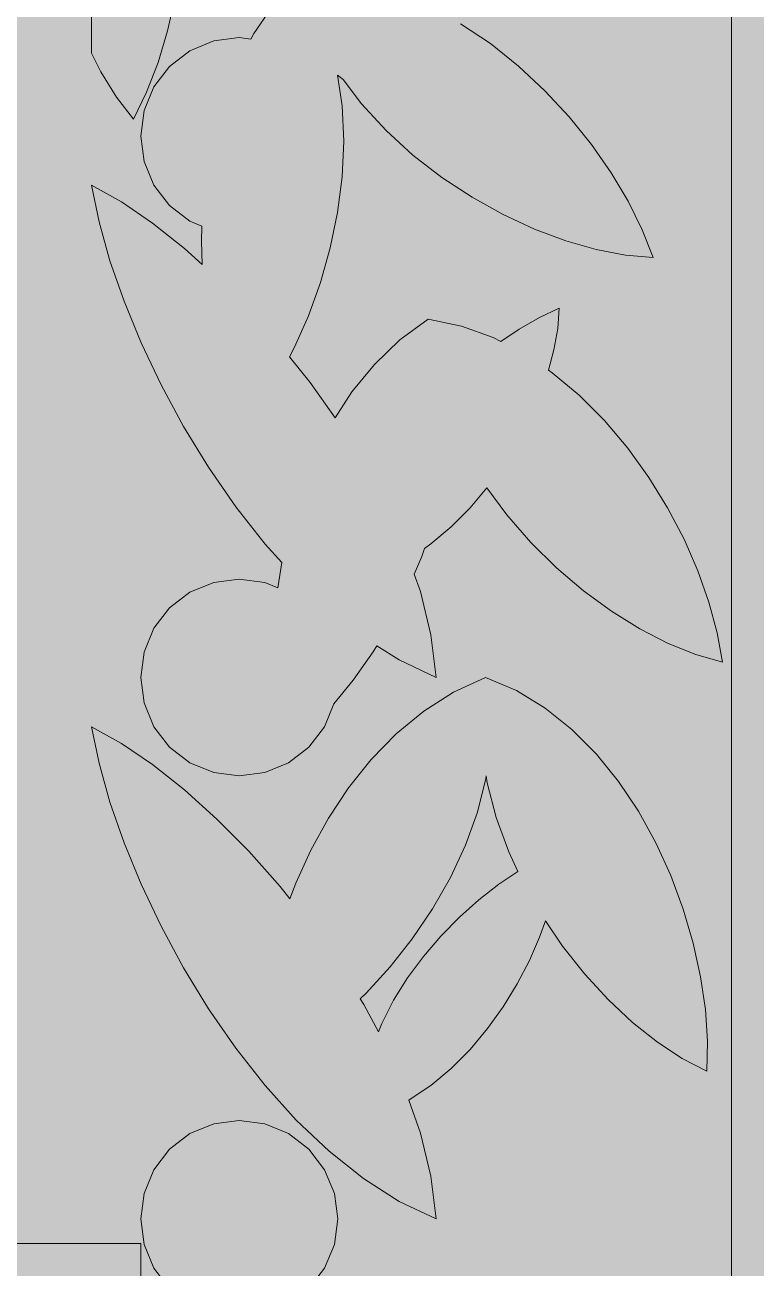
# Model space of a CAD drawing. Header units: millimetres. Extents: x -2000 to 16000, y -1200 to 12411.
# Drawn here: x 12997 to 13450, y 4458 to 5229 of the extents above; entities that cross this region are included whole.
import ezdxf

# ---------------------------------------------------------------- set-up
doc = ezdxf.new("R2010")
doc.units = ezdxf.units.MM
doc.layers.add('00_WHITE_BACKGROUND', color=7, linetype='Continuous', lineweight=18, true_color=0xffffff)
doc.layers.add('06_ORNAMENT', color=7, linetype='Continuous', lineweight=18, true_color=0x000000)

msp = doc.modelspace()

# ---------------------------------------------------------------- linework, layer by layer
at = {"layer": '00_WHITE_BACKGROUND', "lineweight": 18, "true_color": 0xffffff}
msp.add_solid([(-2000, -1200), (16000, -1200), (-2000, 12410.687), (16000, 12410.687)], dxfattribs=at)
at = {"layer": '06_ORNAMENT', "color": 7, "lineweight": 18, "true_color": 0x000000}
for points in [[(13038.1679, 5374.0458), (13038.1679, 5211.7099), (13043.9237, 5200.1985), (13053.6489, 5184.4427), (13064.1374, 5170.8397), (13072.3053, 5187.5115), (13079.4198, 5205.8779), (13085.3435, 5225.6336), (13090, 5246.5038)], [(13435.1145, 4442.7481), (13435.1145, 5297.7099)], [(13149.374, 5239.1603), (13138.7634, 5223.9847), (13136.8855, 5220.4427), (13129.771, 5221.374), (13113.9695, 5219.2977), (13099.2366, 5213.1908), (13086.5954, 5203.4809), (13076.8855, 5190.8397), (13070.7786, 5176.1069), (13068.7023, 5160.3053), (13070.7786, 5144.5038), (13076.8855, 5129.771), (13086.5954, 5117.1298), (13099.2366, 5107.4198), (13106.5954, 5104.3664), (13106.2748, 5095.1603), (13106.8244, 5080.6718), (13095.8626, 5090.5038), (13076.0153, 5106.229), (13056.6565, 5119.4046), (13038.1679, 5129.771), (13042.8244, 5107.0687), (13049.5878, 5082.9466), (13058.3206, 5057.8168), (13068.916, 5032.0458), (13081.2672, 5006.0305), (13095.2519, 4980.1527), (13110.7481, 4954.8092), (13127.6489, 4930.3511), (13145.8321, 4907.2061), (13156.1527, 4895.7405), (13153.6489, 4880.0763), (13145.5725, 4883.4198), (13129.771, 4885.4962), (13113.9695, 4883.4198), (13099.2366, 4877.313), (13086.5954, 4867.6031), (13076.8855, 4854.9618), (13070.7786, 4840.229), (13068.7023, 4824.4275), (13070.7786, 4808.626), (13076.8855, 4793.8931), (13086.5954, 4781.2519), (13099.2366, 4771.542), (13113.9695, 4765.4351), (13129.771, 4763.3588), (13145.5725, 4765.4351), (13160.3053, 4771.542), (13172.9466, 4781.2519), (13182.6565, 4793.8931), (13188.5344, 4808.0763), (13200.5191, 4822.7634), (13212.7939, 4840.2595), (13215.145, 4844.1527), (13229.0534, 4835.2977), (13251.9084, 4824.4275), (13248.626, 4850.8855), (13242.1679, 4877.6641), (13238.3664, 4888.5954), (13242.9618, 4899.4351), (13244.6718, 4904.5344), (13248.7023, 4907.2519), (13261.313, 4917.8168), (13273.0229, 4929.6183), (13283.4198, 4942), (13295.7557, 4925.2672), (13310.5954, 4908.229), (13326.5802, 4892.4885), (13343.3893, 4878.2137), (13360.7176, 4865.542), (13378.3053, 4854.626), (13395.8168, 4845.6031), (13412.9771, 4838.6412), (13429.4809, 4833.8626), (13426.229, 4852.1374), (13421.0992, 4871.1603), (13414.2137, 4890.6107), (13405.6489, 4910.1832), (13395.4809, 4929.6031), (13383.8168, 4948.5344), (13370.7328, 4966.687), (13356.3206, 4983.771), (13340.6718, 4999.4809), (13323.8931, 5013.4809), (13321.542, 5015.0687), (13324.916, 5027.6183), (13327.2977, 5040.9618), (13328.2443, 5053.4351), (13315.9542, 5047.7099), (13303.4198, 5040.5496), (13291.9389, 5032.8092), (13287.2366, 5035.2519), (13267.542, 5042.3969), (13247.0534, 5046.6412), (13229.4046, 5033.7863), (13213.6183, 5018.6412), (13199.6794, 5001.5725), (13189.2519, 4985.4962), (13173.7099, 5007.4046), (13160.9924, 5023.3893), (13164.1221, 5029.313), (13172.7634, 5048.8702), (13180.1985, 5069.4809), (13186.2595, 5090.8702), (13190.7939, 5112.7939), (13193.6336, 5134.9618), (13194.6412, 5157.0992), (13193.6031, 5178.9466), (13190.7176, 5198.1374), (13194.1985, 5195.374), (13205.6183, 5180.2137), (13220.8244, 5163.6489), (13237.542, 5148.4275), (13255.4198, 5134.6107), (13274.1679, 5122.2901), (13293.4351, 5111.5725), (13312.916, 5102.5191), (13332.2748, 5095.2366), (13351.2214, 5089.8168), (13369.4046, 5086.3206), (13386.5191, 5084.8702), (13379.771, 5102.1527), (13371.0382, 5119.8168), (13360.4885, 5137.542), (13348.2595, 5155.0687), (13334.5038, 5172.1221), (13319.3588, 5188.4275), (13302.9924, 5203.6794), (13285.5267, 5217.6183), (13267.1145, 5229.9695)], [(13068.7023, 4439.4504), (13068.7023, 4473.2824), (12992.3664, 4473.2824), (12885.4962, 4473.2824), (12778.626, 4473.2824), (12761.771, 4473.2824)]]:
    msp.add_lwpolyline(points, dxfattribs=at)
for points in [[(13038.1679, 4793.8931), (13042.8244, 4771.1908), (13049.5878, 4747.0687), (13058.3206, 4721.9389), (13068.916, 4696.1679), (13081.2672, 4670.1527), (13095.2519, 4644.2748), (13110.7481, 4618.9313), (13127.6489, 4594.4733), (13145.8321, 4571.3282), (13165.1756, 4549.8626), (13185.5725, 4530.4733), (13206.9008, 4513.5267), (13229.0534, 4499.4198), (13251.9084, 4488.5496), (13248.626, 4515.0076), (13242.1679, 4541.7863), (13235.0687, 4562.2137), (13235.2519, 4562.3206), (13248.7023, 4571.374), (13261.313, 4581.9389), (13273.0229, 4593.7405), (13283.7863, 4606.5802), (13293.542, 4620.1985), (13302.2137, 4634.3511), (13309.7405, 4648.8244), (13316.0763, 4663.374), (13319.6489, 4673.4962), (13330.3664, 4657.7252), (13344.0611, 4640.4427), (13358.5954, 4624.6412), (13373.6947, 4610.4885), (13389.1298, 4598.229), (13404.5954, 4588.0458), (13419.8473, 4580.1527), (13420.2137, 4598.7176), (13418.916, 4618.3664), (13415.9389, 4638.7786), (13411.3588, 4659.6641), (13405.1756, 4680.687), (13397.4198, 4701.5267), (13388.1374, 4721.8931), (13377.3435, 4741.4504), (13365.0534, 4759.9084), (13351.3282, 4776.9313), (13336.1679, 4792.1985), (13319.6183, 4805.4198), (13301.6947, 4816.2595), (13282.4427, 4824.4275), (13262.626, 4815.2672), (13244.1832, 4803.4962), (13227.1756, 4789.4656), (13211.6336, 4773.5115), (13197.6031, 4755.9389), (13185.0992, 4737.0992), (13174.1679, 4717.313), (13164.8702, 4696.916), (13161.2519, 4687.1756), (13155.1756, 4694.8244), (13135.7863, 4716.5954), (13115.9084, 4736.626), (13095.8626, 4754.626), (13076.0153, 4770.3511), (13056.6565, 4783.5267)], [(13204.7634, 4625.0534), (13208.5802, 4628.687), (13223.3282, 4644.9008), (13237.1298, 4662.3511), (13249.6947, 4680.855), (13260.8092, 4700.2443), (13270.1985, 4720.3206), (13277.6183, 4740.8855), (13282.8092, 4761.771), (13283.0076, 4763.3282), (13283.6183, 4759.0382), (13289.1908, 4737.4656), (13296.916, 4716.3511), (13302.6412, 4704.1527), (13290.8397, 4696.1985), (13278.4122, 4686.5038), (13266.3359, 4675.7252), (13254.8092, 4663.9847), (13244.0153, 4651.3893), (13234.1832, 4638.0763), (13225.4809, 4624.1527), (13218.1374, 4609.7405), (13216.0763, 4604.5038), (13206.9618, 4621.5115)], [(13068.7023, 4488.5496), (13070.7786, 4472.7481), (13076.8855, 4458.0153), (13086.5954, 4445.374), (13099.2366, 4435.6641), (13113.9695, 4429.5573), (13129.771, 4427.4809), (13145.5725, 4429.5573), (13160.3053, 4435.6641), (13172.9466, 4445.374), (13182.6565, 4458.0153), (13188.7634, 4472.7481), (13190.8397, 4488.5496), (13188.7634, 4504.3511), (13182.6565, 4519.084), (13172.9466, 4531.7252), (13160.3053, 4541.4351), (13145.5725, 4547.542), (13129.771, 4549.6183), (13113.9695, 4547.542), (13099.2366, 4541.4351), (13086.5954, 4531.7252), (13076.8855, 4519.084), (13070.7786, 4504.3511)]]:
    msp.add_lwpolyline(points, close=True, dxfattribs=at)

doc.saveas('drawing.dxf')
